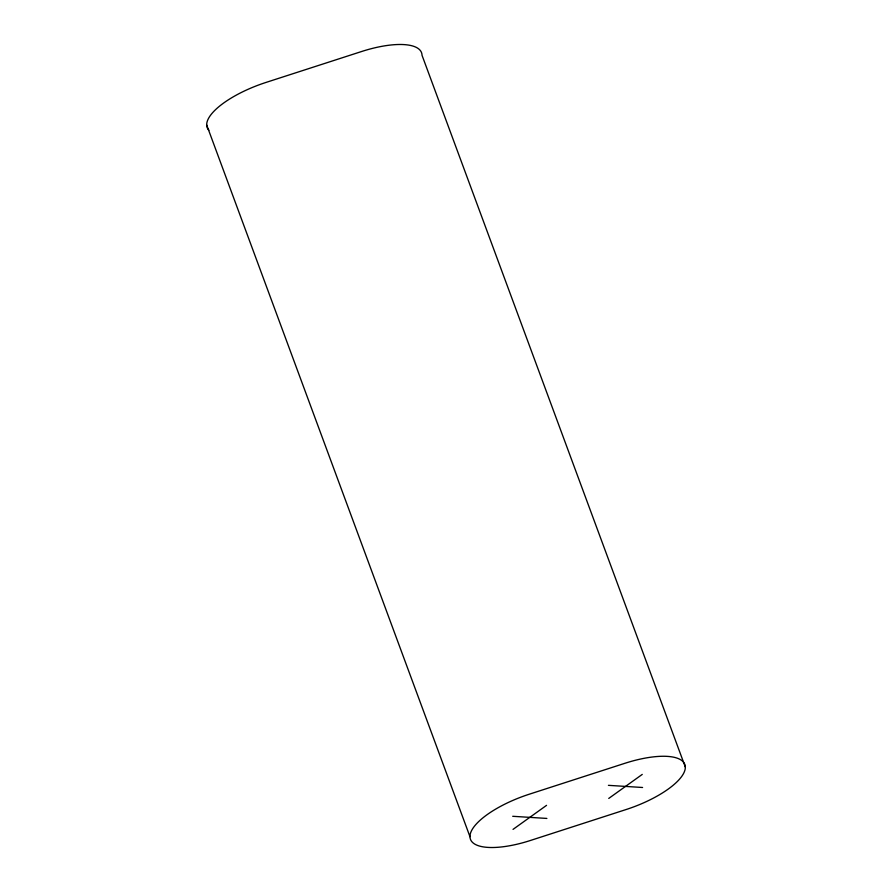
<?xml version="1.0" encoding="UTF-8"?>
<svg xmlns="http://www.w3.org/2000/svg" width="892" height="892" viewBox="0 0 892 892"><rect width="100%" height="100%" fill="white"/><g stroke="black" fill="none" stroke-linecap="round" stroke-linejoin="round"><path stroke-width="1.34" d="M513.034 829.382L546.551 805.353M608.745 798.429L642.262 774.401M608.422 785.339L642.586 787.491M512.71 816.292L546.874 818.432M206.676 124.925L469.972 836.707A63.254 22.055 -20.3 0 0 530.361 840.498L626.072 809.546A63.254 22.055 -20.3 0 0 685.324 767.075L422.027 55.293A63.254 22.055 -20.3 0 0 361.639 51.502L265.928 82.454A63.254 22.055 -20.3 0 0 208.873 130.254M469.972 836.707A63.254 22.055 -20.3 0 1 529.224 794.226L624.935 763.284A63.254 22.055 -20.3 0 1 685.324 767.075"/></g></svg>
